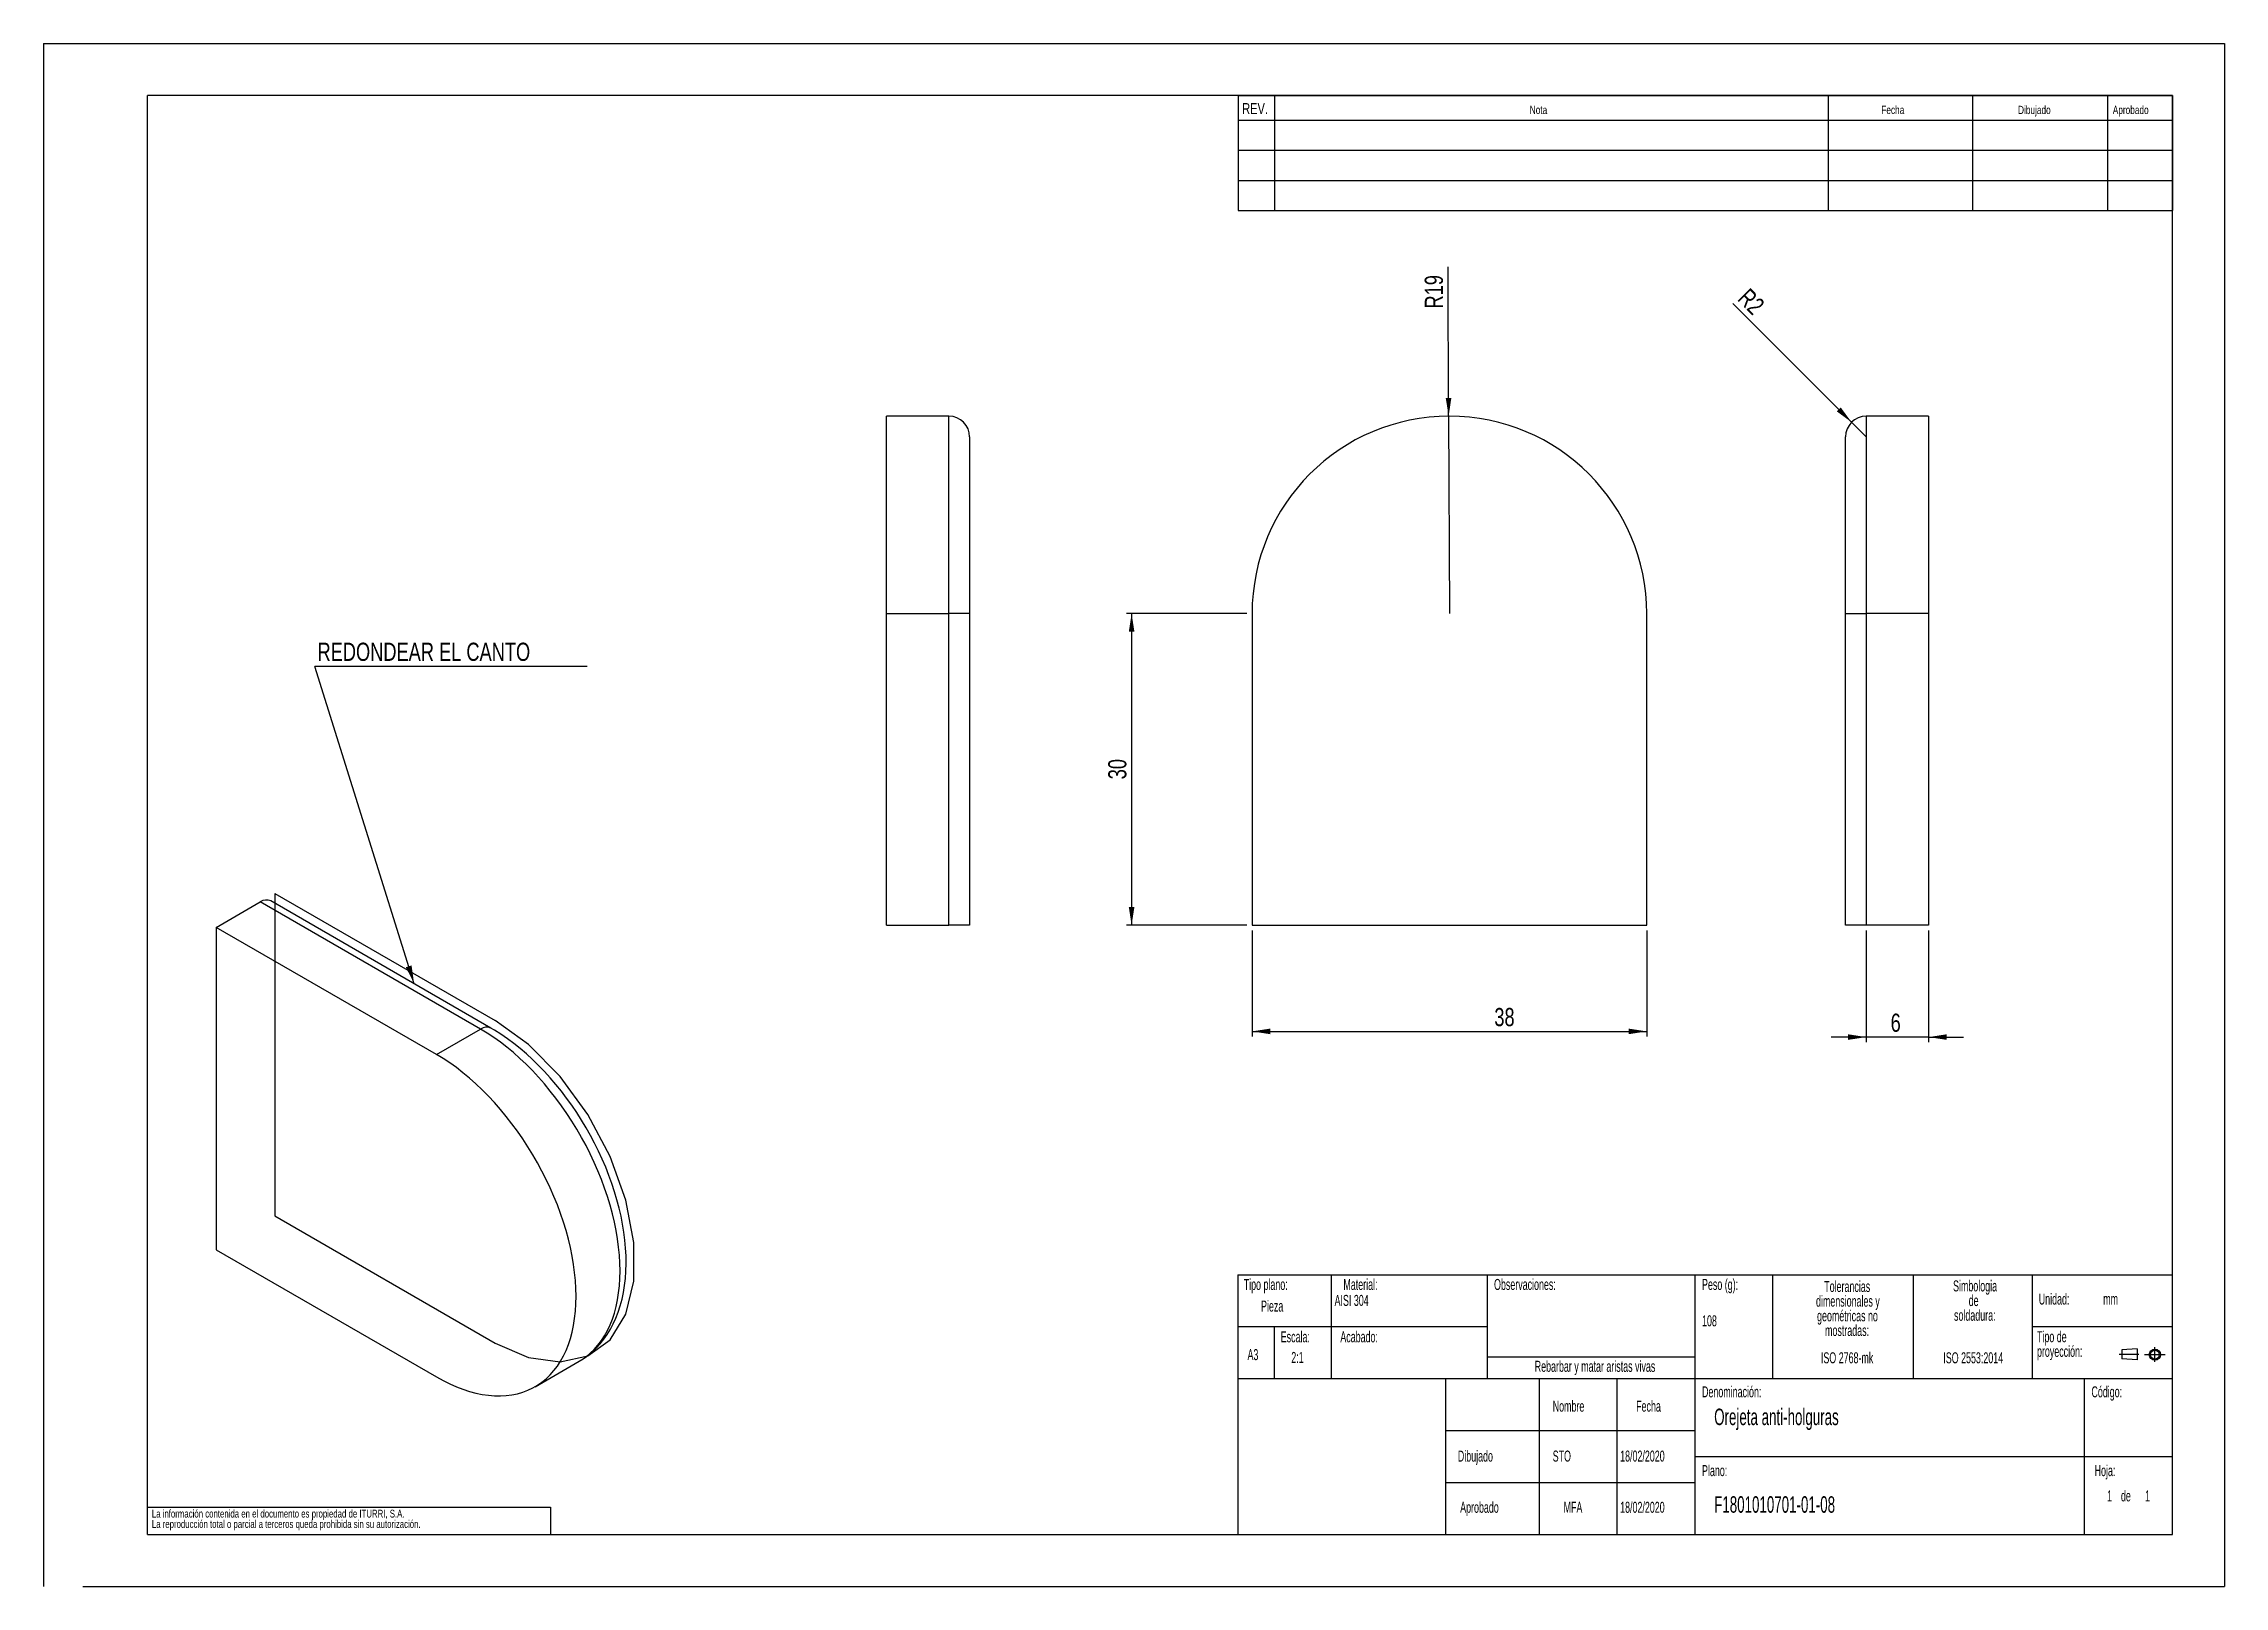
# Model space of a CAD drawing. Extents: x 0 to 2826, y 0 to 813.
# Drawn here: x 0 to 420, y 0 to 297 of the extents above.
import ezdxf

# ---------------------------------------------------------------- set-up
doc = ezdxf.new("R2010")
doc.units = 0
doc.linetypes.add('CENTERX2', pattern=[20.32, 12.7, -2.54, 2.54, -2.54])
doc.layers.get('0').update_dxf_attribs({"linetype": 'CONTINUOUS'})
doc.layers.add('FORMATO', color=7, linetype='CONTINUOUS')
doc.layers.add('SLD-0', color=179, linetype='CONTINUOUS')
doc.styles.add('SLDTEXTSTYLE0', font='TXT', dxfattribs={"width": 0.605})
doc.styles.add('SLDTEXTSTYLE1', font='TXT', dxfattribs={"width": 0.75})
doc.dimstyles.new('SLDDIMSTYLE0', dxfattribs={"dimtxt": 3.5, "dimasz": 3.5, "dimexe": 0, "dimexo": 0.0625, "dimgap": 0.875, "dimtad": 1, "dimdec": 1, "dimlfac": 0.5, "dimrnd": 1e-09, "dimzin": 12, "dimtxsty": 'SLDTEXTSTYLE1', "dimsah": 1, "dimcen": 0.09, "dimazin": 3, "dimtfac": 1, "dimtdec": 1, "dimtofl": 0, "dimtmove": 0, "dimatfit": 3, "dimtolj": 1, "dimtzin": 12})
doc.dimstyles.new('SLDDIMSTYLE1', dxfattribs={"dimtxt": 3.5, "dimasz": 3.5, "dimexe": 0, "dimexo": 0.0625, "dimgap": 0.875, "dimtad": 1, "dimdec": 1, "dimlfac": 0.5, "dimrnd": 1e-09, "dimzin": 12, "dimtxsty": 'SLDTEXTSTYLE1', "dimsah": 1, "dimcen": 0, "dimazin": 3, "dimtfac": 1, "dimtdec": 1, "dimtofl": 0, "dimtmove": 0, "dimatfit": 3, "dimtolj": 1, "dimtzin": 12})
doc.dimstyles.new('SLDDIMSTYLE2', dxfattribs={"dimtxt": 3.5, "dimasz": 3.5, "dimexe": 0, "dimexo": 0.0625, "dimgap": 0.875, "dimtad": 1, "dimdec": 1, "dimlfac": 0.5, "dimrnd": 1e-09, "dimzin": 12, "dimtxsty": 'SLDTEXTSTYLE1', "dimsah": 1, "dimcen": 0.09, "dimazin": 3, "dimtfac": 1, "dimtdec": 1, "dimtmove": 0, "dimatfit": 3, "dimtolj": 1, "dimtzin": 12})
doc.dimstyles.new('SLDDIMSTYLE3', dxfattribs={"dimtxt": 0.18, "dimasz": 3.5, "dimexe": 0, "dimexo": 0.0625, "dimgap": 0, "dimtad": 0, "dimtih": 1, "dimtoh": 1, "dimdec": 0, "dimrnd": 1e-09, "dimzin": 0, "dimtxsty": 'STANDARD', "dimsah": 1, "dimcen": 0.09, "dimazin": 3, "dimtfac": 3.5, "dimtdec": 0, "dimtofl": 0, "dimtmove": 0, "dimatfit": 3, "dimtolj": 1, "dimtzin": 0})

# ---------------------------------------------------------------- blocks, each defined once
blk = doc.blocks.new('BLOQUE3')
at = {"color": 7, "linetype": 'CENTERX2'}
for p, q in [((397.92, 130.06), (394.8, 130.06)), ((398.88, 130.02), (402.16, 130.02)), ((400.52, 128.85), (400.52, 131.19))]:
    blk.add_line(p, q, dxfattribs=at)
at = {"color": 7, "linetype": 'CONTINUOUS'}
for p, q in [((397.68, 130.95), (395.23, 130.77)), ((395.23, 130.77), (395.23, 129.34)), ((397.68, 130.95), (397.68, 129.16)), ((397.68, 129.16), (395.23, 129.34))]:
    blk.add_line(p, q, dxfattribs=at)
for radius in [0.892, 0.713]:
    blk.add_circle((400.52, 130.02), radius, dxfattribs=at)
blk = doc.blocks.new('SW_NOTE_0')
at = {"layer": 'SLD-0', "color": 0, "attachment_point": 2, "style": 'SLDTEXTSTYLE0'}
for s, insert, char_height in [('dimensionales y', (7.54, -0.09), 2.1167), ('Tolerancias', (7.41, 2.73), 2.1167), ('geométricas no', (7.46, -2.92), 2.1167), ('mostradas:', (7.38, -5.74), 2.117)]:
    blk.add_mtext(s, dxfattribs=dict(at, insert=insert, char_height=char_height))
blk = doc.blocks.new('SW_NOTE_0_1')
at = {"layer": 'SLD-0', "color": 0, "attachment_point": 1, "style": 'SLDTEXTSTYLE0'}
for s, insert, char_height in [('Tipo de', (0, 2.73), 2.117), ('proyección:', (0, -0.09), 2.1167)]:
    blk.add_mtext(s, dxfattribs=dict(at, insert=insert, char_height=char_height))
blk = doc.blocks.new('SW_NOTE_0_2')
at = {"layer": 'SLD-0', "color": 0, "char_height": 2.117, "attachment_point": 2, "style": 'SLDTEXTSTYLE0'}
for s, insert in [('Simbologia', (7.11, 2.73)), ('de', (6.84, -0.09)), ('soldadura:', (7.06, -2.92))]:
    blk.add_mtext(s, dxfattribs=dict(at, insert=insert))
blk = doc.blocks.new('SW_NOTE_0_3')
at = {"layer": 'SLD-0', "color": 0, "char_height": 1.5, "attachment_point": 1, "style": 'SLDTEXTSTYLE1'}
for s, insert in [('La información contenida en el documento es propiedad de ITURRI, S.A.', (0, 1.93)), ('La reproducción total o parcial a terceros queda prohibida sin su autorización.', (0, -0.07))]:
    blk.add_mtext(s, dxfattribs=dict(at, insert=insert))
blk = doc.blocks.new('SW_NOTE_0_4')
at = {"layer": 'SLD-0', "color": 0, "attachment_point": 2, "style": 'SLDTEXTSTYLE0'}
for s, insert, char_height in [('dimensionales y', (7.54, -0.09), 2.1167), ('Tolerancias', (7.41, 2.73), 2.1167), ('geométricas no', (7.46, -2.92), 2.1167), ('mostradas:', (7.38, -5.74), 2.117)]:
    blk.add_mtext(s, dxfattribs=dict(at, insert=insert, char_height=char_height))
blk = doc.blocks.new('SW_NOTE_0_5')
at = {"layer": 'SLD-0', "color": 0, "attachment_point": 1, "style": 'SLDTEXTSTYLE0'}
for s, insert, char_height in [('Tipo de', (0, 2.73), 2.117), ('proyección:', (0, -0.09), 2.1167)]:
    blk.add_mtext(s, dxfattribs=dict(at, insert=insert, char_height=char_height))
blk = doc.blocks.new('SW_NOTE_0_6')
at = {"layer": 'SLD-0', "color": 0, "char_height": 2.117, "attachment_point": 2, "style": 'SLDTEXTSTYLE0'}
for s, insert in [('Simbologia', (7.11, 2.73)), ('de', (6.84, -0.09)), ('soldadura:', (7.06, -2.92))]:
    blk.add_mtext(s, dxfattribs=dict(at, insert=insert))
blk = doc.blocks.new('SW_NOTE_0_7')
at = {"layer": 'SLD-0', "color": 0, "char_height": 1.5, "attachment_point": 1, "style": 'SLDTEXTSTYLE1'}
for s, insert in [('La información contenida en el documento es propiedad de ITURRI, S.A.', (0, 1.93)), ('La reproducción total o parcial a terceros queda prohibida sin su autorización.', (0, -0.07))]:
    blk.add_mtext(s, dxfattribs=dict(at, insert=insert))
blk = doc.blocks.new('_D')
at = {"layer": 'FORMATO', "color": 7}
for p, q in [((232.74, 126.28), (232.74, 105.84)), ((308.74, 126.28), (308.74, 105.84)), ((232.74, 106.84), (308.74, 106.84))]:
    blk.add_line(p, q, dxfattribs=at)
for points in [[(232.74, 106.84), (236.24, 106.3), (236.24, 107.38)], [(308.74, 106.84), (305.24, 107.38), (305.24, 106.3)]]:
    blk.add_solid(points, dxfattribs=at)
at = {"layer": 'FORMATO', "color": 7, "insert": (279.4, 111.35), "char_height": 3.5, "attachment_point": 1, "style": 'SLDTEXTSTYLE1'}
blk.add_mtext('38', dxfattribs=at)
blk = doc.blocks.new('_D_1')
at = {"layer": 'FORMATO', "color": 7}
for p, q in [((231.74, 187.28), (208.54, 187.28)), ((209.54, 187.28), (209.54, 127.28)), ((231.74, 127.28), (208.54, 127.28))]:
    blk.add_line(p, q, dxfattribs=at)
for points in [[(209.54, 187.28), (209, 183.78), (210.08, 183.78)], [(209.54, 127.28), (210.08, 130.78), (209, 130.78)]]:
    blk.add_solid(points, dxfattribs=at)
at = {"layer": 'FORMATO', "color": 7, "insert": (205.03, 155.37), "char_height": 3.5, "attachment_point": 1, "rotation": 90, "style": 'SLDTEXTSTYLE1'}
blk.add_mtext('30', dxfattribs=at)
blk = doc.blocks.new('_D_2')
at = {"layer": 'FORMATO', "color": 7}
for q in [(270.49, 254.02), (270.74, 187.28)]:
    blk.add_line((270.6, 225.28), q, dxfattribs=at)
blk.add_solid([(270.6, 225.28), (271.12, 228.78), (270.04, 228.77)], dxfattribs=at)
at = {"layer": 'FORMATO', "color": 7, "insert": (266.01, 246), "char_height": 3.5, "attachment_point": 1, "rotation": 90.2212, "style": 'SLDTEXTSTYLE1'}
blk.add_mtext('R19', dxfattribs=at)
blk = doc.blocks.new('_D_3')
at = {"layer": 'FORMATO', "color": 7}
for p, q in [((351.03, 126.28), (351.03, 104.74)), ((363.03, 126.28), (363.03, 104.74)), ((351.03, 105.74), (344.3, 105.74)), ((363.03, 105.74), (351.03, 105.74)), ((363.03, 105.74), (369.77, 105.74))]:
    blk.add_line(p, q, dxfattribs=at)
for points in [[(351.03, 105.74), (347.53, 106.28), (347.53, 105.21)], [(363.03, 105.74), (366.53, 105.21), (366.53, 106.28)]]:
    blk.add_solid(points, dxfattribs=at)
at = {"layer": 'FORMATO', "color": 7, "insert": (355.72, 110.26), "char_height": 3.5, "attachment_point": 1, "style": 'SLDTEXTSTYLE1'}
blk.add_mtext('6', dxfattribs=at)
blk = doc.blocks.new('_D_4')
at = {"layer": 'FORMATO', "color": 7}
for q in [(325.32, 246.99), (351.03, 221.28)]:
    blk.add_line((348.21, 224.11), q, dxfattribs=at)
blk.add_solid([(348.21, 224.11), (346.11, 226.96), (345.35, 226.2)], dxfattribs=at)
at = {"layer": 'FORMATO', "color": 7, "insert": (328.51, 250.17), "char_height": 3.5, "attachment_point": 1, "rotation": 315, "style": 'SLDTEXTSTYLE1'}
blk.add_mtext('R2', dxfattribs=at)
blk = doc.blocks.new('SW_NOTE_0_8')
at = {"layer": 'FORMATO', "color": 0}
blk.add_line((52.43, 0), (0, 0), dxfattribs=at)
at = {"layer": 'FORMATO', "color": 0, "insert": (0.49, 4.59), "char_height": 3.5, "attachment_point": 1, "style": 'SLDTEXTSTYLE1'}
blk.add_mtext('REDONDEAR EL CANTO', dxfattribs=at)

msp = doc.modelspace()

# ---------------------------------------------------------------- linework, layer by layer
at = {"color": 7, "linetype": 'CONTINUOUS'}
for p, q in [((0, 297), (420, 297)), ((0, 297), (0, 0)), ((420, 297), (420, 0)), ((410, 287), (20, 287)), ((20, 10), (20, 287)), ((410, 10), (410, 287)), ((174.35, 225.28), (162.35, 225.28)), ((162.35, 187.28), (162.35, 225.28)), ((363.03, 225.28), (351.03, 225.28)), ((363.03, 225.28), (363.03, 187.28)), ((178.35, 221.28), (178.35, 187.28)), ((347.03, 187.28), (347.03, 221.28)), ((162.35, 187.28), (174.35, 187.28)), ((162.35, 127.28), (162.35, 187.28)), ((174.35, 127.28), (174.35, 187.28)), ((178.35, 187.28), (174.35, 187.28)), ((178.35, 187.28), (178.35, 127.28)), ((232.74, 187.28), (232.74, 127.28)), ((308.74, 127.28), (308.74, 187.28)), ((347.03, 127.28), (347.03, 187.28)), ((347.03, 187.28), (351.03, 187.28)), ((351.03, 187.28), (351.03, 127.28)), ((363.03, 187.28), (351.03, 187.28)), ((363.03, 187.28), (363.03, 127.28)), ((33.24, 126.87), (41.73, 131.77)), ((84.15, 107.28), (41.73, 131.77)), ((86.15, 107.48), (43.73, 131.97)), ((44.55, 133.4), (44.55, 71.35)), ((44.55, 133.4), (86.98, 108.91)), ((33.24, 126.87), (33.24, 64.81)), ((75.67, 102.38), (33.24, 126.87)), ((162.35, 127.28), (174.35, 127.28)), ((178.35, 127.28), (174.35, 127.28)), ((232.74, 127.28), (308.74, 127.28)), ((351.03, 127.28), (347.03, 127.28)), ((363.03, 127.28), (351.03, 127.28)), ((75.67, 102.38), (84.15, 107.28)), ((44.55, 71.35), (86.98, 46.85)), ((33.24, 64.81), (75.67, 40.32)), ((230, 60), (410, 60)), ((230, 60), (230, 10)), ((94.67, 38.44), (103.15, 43.34)), ((20, 10), (410, 10)), ((7.53, 0), (420, 0))]:
    msp.add_line(p, q, dxfattribs=at)
at = {"color": 8, "linetype": 'CONTINUOUS'}
for p, q in [((174.35, 187.28), (174.35, 225.28)), ((351.03, 225.28), (351.03, 187.28))]:
    msp.add_line(p, q, dxfattribs=at)
at = {"color": 8, "linetype": 'CONTINUOUS', "flags": 128}
msp.add_lwpolyline([(103.15, 43.34), (103.6, 43.61), (104.46, 44.21), (105.27, 44.88), (106.04, 45.62), (106.76, 46.42), (107.42, 47.3), (108.04, 48.24), (108.59, 49.25), (109.1, 50.32), (109.55, 51.44), (109.93, 52.62), (110.27, 53.86), (110.54, 55.15), (110.75, 56.48), (110.9, 57.86), (110.99, 59.28), (111.02, 60.74), (110.99, 62.23), (110.9, 63.76), (110.75, 65.31), (110.54, 66.89), (110.27, 68.49), (109.93, 70.11), (109.55, 71.74), (109.1, 73.38), (108.59, 75.03), (108.04, 76.68), (107.42, 78.33), (106.76, 79.98), (106.04, 81.61), (105.27, 83.24), (104.46, 84.85), (103.6, 86.43), (102.7, 88), (101.75, 89.54), (100.76, 91.05), (99.74, 92.53), (98.68, 93.97), (97.59, 95.36), (96.47, 96.72), (95.32, 98.03), (94.14, 99.29), (92.94, 100.5), (91.72, 101.65), (90.49, 102.75), (89.24, 103.78), (87.98, 104.75), (86.71, 105.66), (85.43, 106.5), (84.15, 107.28)], dxfattribs=at)
at = {"color": 7, "linetype": 'CONTINUOUS', "flags": 128}
for points in [[(103.15, 43.34), (103.92, 43.81), (104.8, 44.44), (105.65, 45.13), (106.45, 45.89), (107.2, 46.7), (107.9, 47.58), (108.56, 48.51), (109.17, 49.5), (109.72, 50.55), (110.23, 51.66), (110.68, 52.81), (111.07, 54.02), (111.4, 55.27), (111.68, 56.57), (111.9, 57.91), (112.06, 59.29), (112.16, 60.71), (112.19, 62.15), (112.17, 63.62), (112.09, 65.12), (111.96, 66.63), (111.76, 68.16), (111.51, 69.71), (111.2, 71.27), (110.84, 72.84), (110.42, 74.41), (109.96, 75.98), (109.44, 77.55), (108.87, 79.12), (108.25, 80.69), (107.59, 82.24), (106.87, 83.78), (106.12, 85.31), (105.32, 86.82), (104.48, 88.3), (103.6, 89.77), (102.68, 91.2), (101.72, 92.61), (100.73, 93.99), (99.71, 95.33), (98.66, 96.63), (97.57, 97.9), (96.46, 99.12), (95.33, 100.3), (94.17, 101.43), (92.98, 102.51), (91.78, 103.54), (90.56, 104.51), (89.33, 105.43), (88.08, 106.29), (86.81, 107.08), (86.15, 107.48)], [(86.98, 46.85), (93.41, 44.04), (99.47, 43.2), (104.8, 44.37), (109.09, 47.49), (112.11, 52.38), (113.66, 58.74), (113.66, 66.22), (112.11, 74.38), (109.09, 82.74), (104.8, 90.82), (99.47, 98.15), (93.41, 104.3), (86.98, 108.91)], [(75.67, 40.32), (76.95, 39.62), (78.22, 38.99), (79.49, 38.43), (80.75, 37.95), (82, 37.54), (83.24, 37.21), (84.46, 36.96), (85.65, 36.78), (86.83, 36.68), (87.98, 36.66), (89.1, 36.72), (90.19, 36.86), (91.25, 37.08), (92.28, 37.37), (93.26, 37.74), (94.21, 38.19), (95.11, 38.71), (95.97, 39.31), (96.79, 39.98), (97.56, 40.72), (98.27, 41.53), (98.94, 42.4), (99.55, 43.35), (100.11, 44.35), (100.61, 45.42), (101.06, 46.54), (101.45, 47.73), (101.78, 48.96), (102.05, 50.25), (102.26, 51.58), (102.42, 52.96), (102.51, 54.38), (102.54, 55.84), (102.51, 57.33), (102.42, 58.86), (102.26, 60.41), (102.05, 61.99), (101.78, 63.59), (101.45, 65.21), (101.06, 66.84), (100.61, 68.48), (100.11, 70.13), (99.55, 71.78), (98.94, 73.43), (98.27, 75.08), (97.56, 76.71), (96.79, 78.34), (95.97, 79.95), (95.11, 81.54), (94.21, 83.1), (93.26, 84.64), (92.28, 86.15), (91.25, 87.63), (90.19, 89.07), (89.1, 90.47), (87.98, 91.82), (86.83, 93.13), (85.65, 94.39), (84.46, 95.6), (83.24, 96.75), (82, 97.85), (80.75, 98.88), (79.49, 99.86), (78.22, 100.76), (76.95, 101.61), (75.67, 102.38)]]:
    msp.add_lwpolyline(points, dxfattribs=at)
at = {"color": 7, "linetype": 'CONTINUOUS'}
for centre, radius, start, end in [((174.35, 221.28), 4, 0, 90), ((270.74, 187.28), 38, 0, 180), ((351.03, 221.28), 4, 90, 180), ((42.9, 130.15), 1.99, 65.3985, 125.9117)]:
    msp.add_arc(centre, radius, start, end, dxfattribs=at)
at = {"color": 8, "linetype": 'CONTINUOUS'}
msp.add_arc((85.33, 105.61), 2.04, 66.2019, 125.1214, dxfattribs=at)
at = {"layer": 'FORMATO'}
for p, q in [((230.09, 287), (410, 287)), ((230.09, 287), (230.09, 264.87)), ((237.03, 287), (237.03, 264.87)), ((343.66, 287), (343.66, 264.87)), ((371.46, 287), (371.46, 264.87)), ((397.51, 287), (397.51, 264.87)), ((410, 287), (410, 264.87)), ((230.09, 282.27), (410, 282.27)), ((230.09, 276.47), (410, 276.47)), ((230.09, 270.67), (410, 270.67)), ((230.09, 264.87), (410, 264.87))]:
    msp.add_line(p, q, dxfattribs=at)
at = {"layer": 'SLD-0'}
for p, q in [((248, 60), (248, 40)), ((278, 60), (278, 40)), ((318, 60), (318, 40)), ((333, 60), (333, 40)), ((360.08, 60), (360.08, 40)), ((383, 60), (383, 40)), ((230, 50), (248, 50)), ((237, 50), (237, 40)), ((248, 50), (278, 50)), ((383, 50), (410, 50)), ((278, 44.16), (318, 44.16)), ((230, 40), (410, 40)), ((270, 40), (270, 10)), ((288, 40), (288, 10)), ((303, 40), (303, 10)), ((318, 40), (318, 10)), ((393, 40), (393, 10)), ((270, 30), (318, 30)), ((318, 25), (393, 25)), ((393, 25), (410, 25)), ((270, 20), (318, 20)), ((20, 15.25), (97.63, 15.25)), ((97.63, 15.25), (97.63, 10))]:
    msp.add_line(p, q, dxfattribs=at)

# ---------------------------------------------------------------- block references
at = {"color": 7, "linetype": 'CONTINUOUS', "xscale": 1.2, "yscale": 1.2, "zscale": 1.2}
msp.add_blockref('BLOQUE3', (-74.01, -111.41), dxfattribs=at)
msp.add_blockref('BLOQUE3', (-74.01, -111.41), dxfattribs=at)
at = {"layer": 'FORMATO', "color": 7}
msp.add_blockref('SW_NOTE_0_8', (52.26, 177.08), dxfattribs=at)
at = {"layer": 'SLD-0'}
for name, p in [('SW_NOTE_0', (339.95, 56.06)), ('SW_NOTE_0_4', (339.95, 56.06)), ('SW_NOTE_0_2', (364.87, 56.17)), ('SW_NOTE_0_6', (364.87, 56.17)), ('SW_NOTE_0_1', (383.91, 46.39)), ('SW_NOTE_0_5', (383.91, 46.39)), ('SW_NOTE_0_3', (20.84, 12.82)), ('SW_NOTE_0_7', (20.84, 12.82))]:
    msp.add_blockref(name, p, dxfattribs=at)

# ---------------------------------------------------------------- texts
at = {"layer": 'FORMATO', "attachment_point": 1, "style": 'SLDTEXTSTYLE1'}
for s, insert, char_height in [('REV.', (230.84, 285.55), 2.117), ('Nota', (286.22, 285.03), 1.587), ('Fecha', (353.93, 285.03), 1.587), ('Dibujado', (380.26, 285.03), 1.587), ('Aprobado', (398.51, 285.03), 1.587)]:
    msp.add_mtext(s, dxfattribs=dict(at, insert=insert, char_height=char_height))
at = {"layer": 'SLD-0', "style": 'SLDTEXTSTYLE0'}
for s, insert, char_height, attachment_point in [('Tipo plano:', (231.13, 59.18), 2.1167, 1), ('Tipo plano:', (231.13, 59.18), 2.1167, 1), ('Material:', (250.33, 59.18), 2.117, 1), ('Material:', (250.33, 59.18), 2.117, 1), ('Observaciones:', (279.34, 59.18), 2.1167, 1), ('Observaciones:', (279.34, 59.18), 2.1167, 1), ('Peso (g):', (319.4, 59.18), 2.117, 1), ('Peso (g):', (319.4, 59.18), 2.117, 1), ('Pieza', (234.47, 55.02), 2.117, 1), ('Pieza', (234.47, 55.02), 2.117, 1), ('AISI 304', (248.63, 56.11), 2.117, 1), ('AISI 304', (248.63, 56.11), 2.117, 1), ('Unidad:', (384.25, 56.37), 2.117, 1), ('Unidad:', (384.25, 56.37), 2.117, 1), ('mm', (396.66, 56.37), 2.117, 1), ('mm', (396.66, 56.37), 2.117, 1), ('108', (319.4, 52.18), 2.117, 1), ('108', (319.4, 52.18), 2.117, 1), ('Escala:', (238.26, 49.1), 2.117, 1), ('Escala:', (238.26, 49.1), 2.117, 1), ('Acabado:', (249.74, 49.1), 2.117, 1), ('Acabado:', (249.74, 49.1), 2.117, 1), ('A3', (231.86, 45.67), 2.117, 1), ('A3', (231.86, 45.67), 2.117, 1), ('2:1', (240.29, 45.13), 2.117, 1), ('2:1', (240.29, 45.13), 2.117, 1), ('Rebarbar y matar aristas vivas', (298.79, 43.42), 2.1167, 2), ('Rebarbar y matar aristas vivas', (298.79, 43.42), 2.1167, 2), ('ISO 2768-mk', (347.34, 45.06), 2.1167, 2), ('ISO 2768-mk', (347.34, 45.06), 2.1167, 2), ('ISO 2553:2014', (371.63, 45.06), 2.1167, 2), ('ISO 2553:2014', (371.63, 45.06), 2.1167, 2), ('Denominación:', (319.4, 38.51), 2.1167, 1), ('Denominación:', (319.4, 38.51), 2.1167, 1), ('Código:', (394.4, 38.51), 2.117, 1), ('Código:', (394.4, 38.51), 2.117, 1), ('Nombre', (290.64, 35.75), 2.117, 1), ('Nombre', (290.64, 35.75), 2.117, 1), ('Fecha', (306.71, 35.75), 2.117, 1), ('Fecha', (306.71, 35.75), 2.117, 1), ('Orejeta anti-holguras', (321.74, 34.22), 3.175, 1), ('Orejeta anti-holguras', (321.74, 34.22), 3.175, 1), ('Dibujado', (272.37, 26.14), 2.117, 1), ('Dibujado', (272.37, 26.14), 2.117, 1), ('STO', (290.64, 26.14), 2.117, 1), ('18/02/2020', (303.63, 26.14), 2.117, 1), ('Plano:', (319.4, 23.34), 2.117, 1), ('Plano:', (319.4, 23.34), 2.117, 1), ('Hoja:', (395.01, 23.34), 2.117, 1), ('Hoja:', (395.01, 23.34), 2.117, 1), ('F1801010701-01-08', (321.74, 17.35), 3.175, 1), ('F1801010701-01-08', (321.74, 17.35), 3.175, 1), ('1', (397.41, 18.47), 2.12, 1), ('1', (397.41, 18.47), 2.12, 1), ('1', (397.41, 18.47), 2.12, 1), ('1', (397.41, 18.47), 2.12, 1), ('de', (400.08, 18.47), 2.117, 1), ('de', (400.08, 18.47), 2.117, 1), ('de', (400.08, 18.47), 2.117, 1), ('de', (400.08, 18.47), 2.117, 1), ('1', (404.73, 18.47), 2.12, 1), ('1', (404.73, 18.47), 2.12, 1), ('1', (404.73, 18.47), 2.12, 1), ('1', (404.73, 18.47), 2.12, 1), ('Aprobado', (272.82, 16.28), 2.117, 1), ('Aprobado', (272.82, 16.28), 2.117, 1), ('MFA', (292.74, 16.28), 2.117, 1), ('18/02/2020', (303.63, 16.28), 2.117, 1)]:
    msp.add_mtext(s, dxfattribs=dict(at, insert=insert, char_height=char_height, attachment_point=attachment_point))

# ---------------------------------------------------------------- dimensions: what is measured, and where the dimension line sits
at = {"layer": 'FORMATO', "color": 7}
for center, mpoint, picture, middle in [((270.74, 187.28), (270.6, 225.28), '_D_2', (270.5, 250.08)), ((351.03, 221.28), (348.21, 224.11), '_D_4', (327.16, 245.15))]:
    dim = msp.add_radius_dim(center=center, mpoint=mpoint, dimstyle='SLDDIMSTYLE1', dxfattribs=at)
    dim.commit()
    dim.dimension.update_dxf_attribs({"geometry": picture, "text_midpoint": middle, "dimtype": 164})
for base, p1, p2, angle, picture, middle in [((209.54, 127.28), (232.74, 187.28), (232.74, 127.28), 90, '_D_1', (209.54, 157.96)), ((308.74, 106.84), (232.74, 127.28), (308.74, 127.28), 0, '_D', (281.98, 106.84))]:
    dim = msp.add_linear_dim(base=base, p1=p1, p2=p2, angle=angle, dimstyle='SLDDIMSTYLE0', dxfattribs=at)
    dim.commit()
    dim.dimension.update_dxf_attribs({"geometry": picture, "text_midpoint": middle, "dimtype": 160})
dim = msp.add_linear_dim(base=(351.03, 105.74), p1=(363.03, 127.28), p2=(351.03, 127.28), dimstyle='SLDDIMSTYLE2', dxfattribs=at)
dim.commit()
dim.dimension.update_dxf_attribs({"geometry": '_D_3', "text_midpoint": (357.01, 105.74), "dimtype": 160})

# ---------------------------------------------------------------- leaders
msp.add_leader([(71.36, 116.02), (52.26, 177.08)], dimstyle='SLDDIMSTYLE3', dxfattribs=at)

doc.saveas('drawing.dxf')
